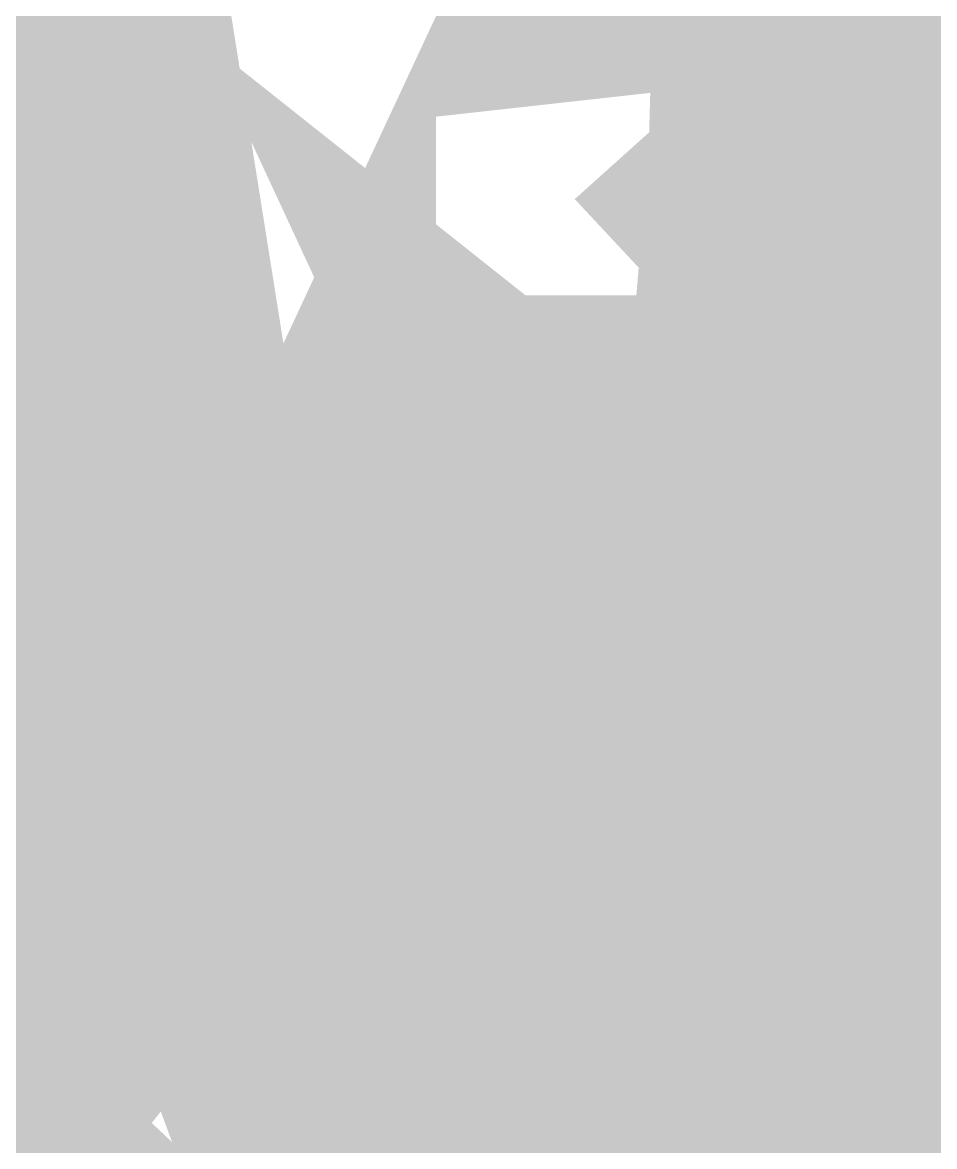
# Model space of a CAD drawing. Header units: millimetres. Extents: x -0.5 to 77.7, y -66.2 to -6.
# Drawn here: x 47.0301 to 47.2694, y -20.3588 to -20.0641 of the extents above; entities that cross this region are included whole.
import ezdxf

# ---------------------------------------------------------------- set-up
doc = ezdxf.new("R2010")
doc.units = ezdxf.units.MM
doc.header["$MEASUREMENT"] = 0
doc.layers.add('Inner1', color=7, linetype='Continuous', true_color=0x999966)
doc.layers.add('Top-Silkscreen-Layer', color=7, linetype='Continuous', true_color=0xffcc00)

msp = doc.modelspace()

# ---------------------------------------------------------------- hatches: boundary and pattern name
at = {"layer": 'Inner1'}
msp.add_hatch(color=256, dxfattribs=at).paths.add_polyline_path([(77.23901, -6.45415), (77.23901, -65.68199), (-0.02286, -65.68199), (-0.02286, -6.45415)])
at = {"layer": 'Top-Silkscreen-Layer'}
for points in [[(47.13409, -20.16631), (47.14848, -20.20531), (47.16606, -20.17384), (47.1629, -20.15943), (47.1515, -20.15943)], [(47.22825, -20.17057), (47.22275, -20.18237), (47.22825, -20.19418), (47.23376, -20.20598), (47.24968, -20.20421), (47.2656, -20.20244), (47.2656, -20.18237), (47.2656, -20.1623), (47.24968, -20.16053), (47.23376, -20.15876)], [(47.22785, -20.27775), (47.25456, -20.32045), (47.24536, -20.26266), (47.23285, -20.26266)], [(47.12809, -20.28559), (47.12274, -20.29706), (47.12809, -20.30853), (47.1481, -20.32), (47.16809, -20.30853), (47.17344, -20.29706), (47.16809, -20.28559), (47.1481, -20.27412)]]:
    msp.add_hatch(color=256, dxfattribs=at).paths.add_polyline_path(points)

# ---------------------------------------------------------------- linework, layer by layer
at = {"layer": 'Top-Silkscreen-Layer', "const_width": 0.254}
msp.add_lwpolyline([(47.38625, -20.49073), (47.38303, -20.44909), (47.3931, -20.43864), (47.3931, -20.41175), (47.3931, -20.38485), (47.38322, -20.3746), (47.381, -20.32865), (47.39431, -20.31339), (47.39157, -20.28992), (47.38064, -20.26119), (47.36832, -20.24352), (47.36418, -20.23112), (47.37697, -20.21914), (47.38976, -20.20716), (47.38976, -20.18076), (47.38976, -20.15436), (47.37299, -20.13638), (47.35621, -20.11841), (47.37216, -20.1041), (47.38809, -20.08979), (47.38809, -20.06769), (47.38809, -20.04558), (47.37492, -20.0337), (47.35242, -20.02181), (47.34274, -20.01178), (47.34239, -20.00174), (47.33884, -20.01205), (47.32329, -20.02926), (47.32125, -20.10348), (47.3181, -20.14133), (47.31864, -20.21984), (47.3156, -20.25926), (47.30309, -20.26865), (47.30309, -20.29432), (47.30309, -20.32), (47.31309, -20.33146), (47.31562, -20.36585), (47.30246, -20.39472), (47.29677, -20.41647), (47.30758, -20.44206), (47.31838, -20.46766), (47.30624, -20.49515)], dxfattribs=at)
for points in [[(47.3181, -19.92433), (47.34671, -19.99887), (47.38809, -19.95318)], [(47.22785, -20.27775), (47.25456, -20.32045), (47.24536, -20.26266), (47.23285, -20.26266)], [(47.43052, -19.93588), (47.42127, -19.94761), (47.42604, -19.96321), (47.4731, -19.95409)], [(47.13409, -20.16631), (47.14848, -20.20531), (47.16606, -20.17384), (47.1629, -20.15943), (47.1515, -20.15943)], [(47.22825, -20.17057), (47.22275, -20.18237), (47.22825, -20.19418), (47.23376, -20.20598), (47.24968, -20.20421), (47.2656, -20.20244), (47.2656, -20.18237), (47.2656, -20.1623), (47.24968, -20.16053), (47.23376, -20.15876)], [(47.03448, -20.4992), (47.05087, -20.54363), (47.06742, -20.54363), (47.07038, -20.53292)], [(47.41848, -20.50114), (47.44619, -20.56084), (47.46241, -20.56084), (47.47275, -20.54419)], [(47.12809, -20.28559), (47.12274, -20.29706), (47.12809, -20.30853), (47.1481, -20.32), (47.16809, -20.30853), (47.17344, -20.29706), (47.16809, -20.28559), (47.1481, -20.27412)], [(47.12764, -20.39275), (47.12219, -20.40888), (47.12906, -20.42322), (47.16535, -20.42925), (47.17457, -20.41758), (47.16992, -20.39889), (47.16528, -20.38021), (47.14918, -20.37841), (47.13309, -20.37661)], [(47.22827, -20.38843), (47.25068, -20.44521), (47.26528, -20.44329), (47.26955, -20.42609), (47.26857, -20.39311), (47.26334, -20.37734), (47.24839, -20.37734)], [(47.03315, -20.39733), (47.03013, -20.42027), (47.03329, -20.43469), (47.04801, -20.43469), (47.06809, -20.42322), (47.07344, -20.41175), (47.06809, -20.40028)], [(47.0291, -20.6136), (47.04897, -20.66979), (47.07006, -20.61578)]]:
    msp.add_lwpolyline(points, close=True, dxfattribs=at)

doc.saveas('drawing.dxf')
